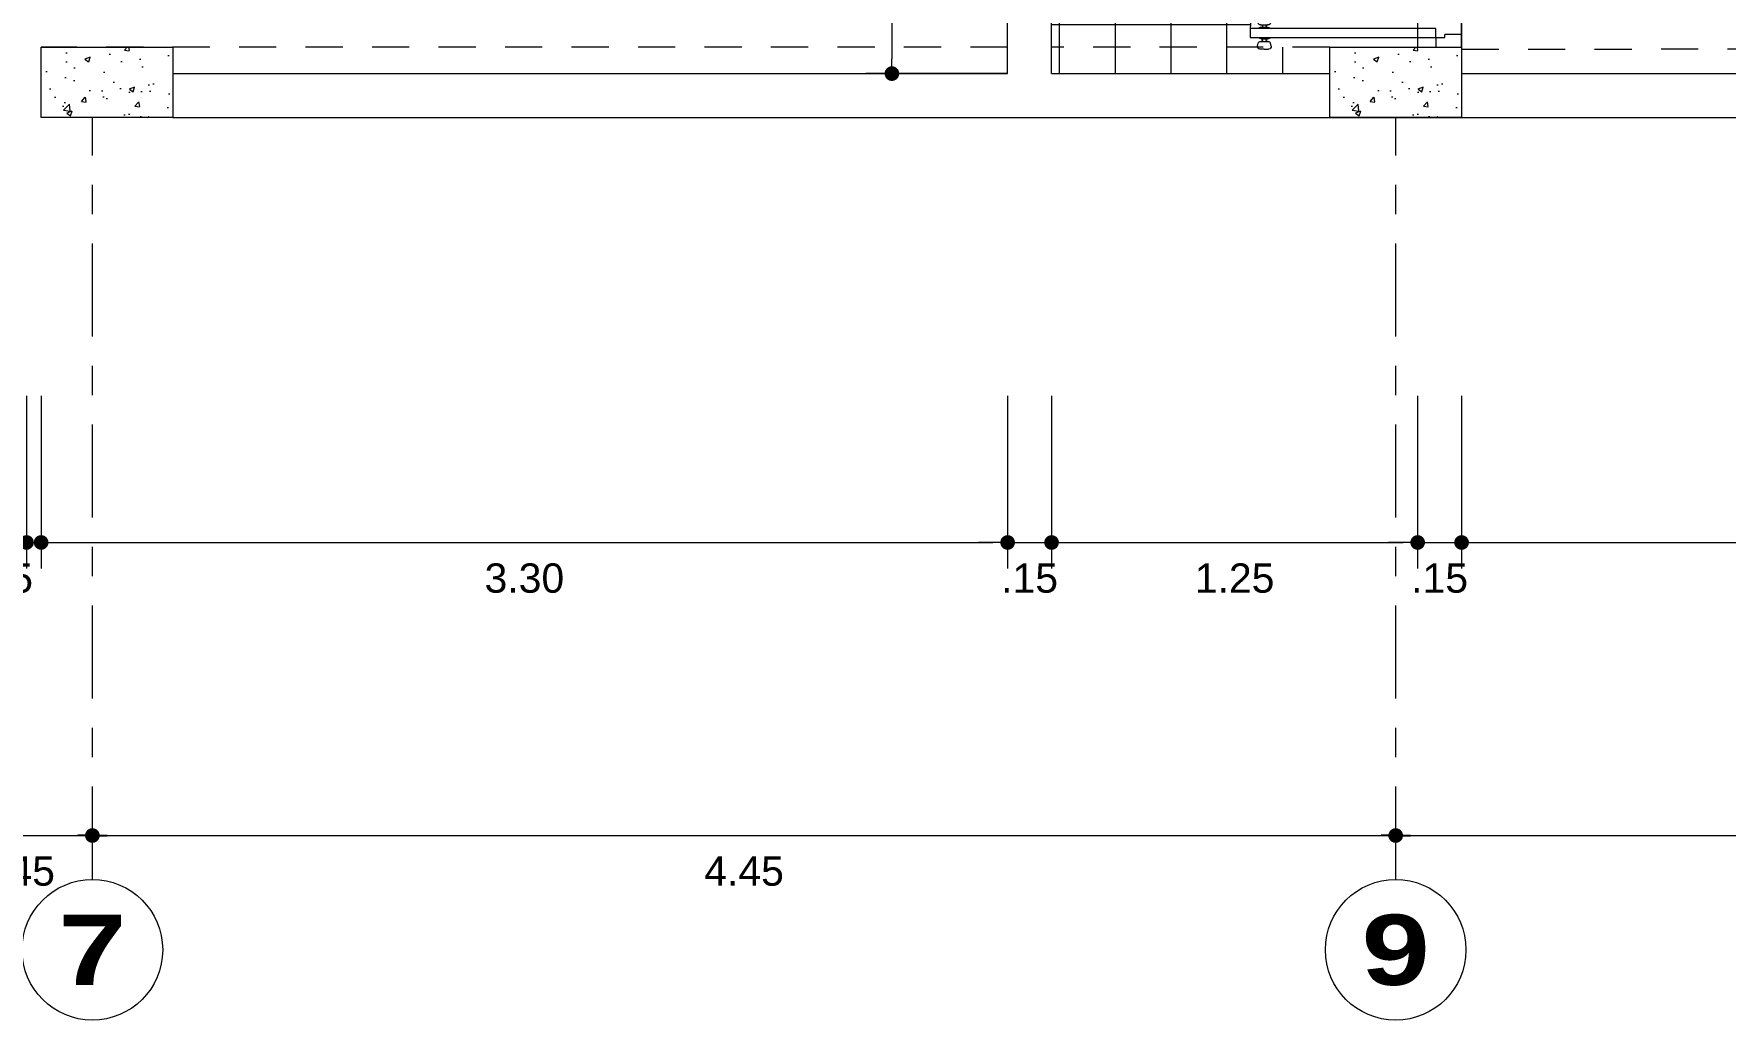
# Model space of a CAD drawing. Header units: millimetres. Extents: x 2178 to 2304, y 1220 to 1359.
# Drawn here: x 2196.1 to 2201.88, y 1229.31 to 1232.67 of the extents above; entities that cross this region are included whole.
import ezdxf
from ezdxf.enums import TextEntityAlignment as Align

# ---------------------------------------------------------------- set-up
doc = ezdxf.new("R2010")
doc.units = ezdxf.units.MM
doc.linetypes.add('CENTER', pattern=[50.8, 31.75, -6.35, 6.35, -6.35])
doc.linetypes.add('HIDDEN', pattern=[9.525, 6.35, -3.175])
doc.layers.get('0').update_dxf_attribs({"lineweight": 0})
for name, color, linetype, lineweight in [('carpinteria', 12, 'Continuous', 5), ('COTAS', 40, 'Continuous', 20), ('Ejes22', 50, 'CENTER', 9), ('muros bajos', 2, 'Continuous', 25), ('PLUMA 7', 10, 'Continuous', 0), ('PROY', 13, 'HIDDEN', 13)]:
    doc.layers.add(name, color=color, linetype=linetype, lineweight=lineweight)
doc.layers.add('pisos....', color=7, linetype='Continuous', lineweight=5, true_color=0x7c7f7e)
doc.styles.add('ARIAL', font='arial.ttf')
doc.styles.add('ARIALCH', font='arialbd.ttf', dxfattribs={"width": 1.25})
doc.dimstyles.new('RPM 50', dxfattribs={"dimtxt": 0.1, "dimasz": 0.05, "dimexe": 0.0885, "dimexo": 0.1535, "dimgap": 0.071, "dimtad": 2, "dimtih": 1, "dimtoh": 1, "dimzin": 4, "dimdsep": 46, "dimtxsty": 'ARIAL', "dimblk": 'DOT', "dimcen": 0.4, "dimdle": 0.25, "dimclrd": 8, "dimclre": 8, "dimclrt": 9, "dimadec": 0, "dimazin": 0, "dimtfac": 1, "dimtix": 1, "dimtmove": 0, "dimatfit": 3, "dimldrblk": 'DOT', "dimfxl": 0.5, "dimfxlon": 1, "dimlwd": 0, "dimlwe": 0, "dimarcsym": 0})

# ---------------------------------------------------------------- blocks, each defined once
blk = doc.blocks.new('puerta de 0.80')
for p, q in [((0, 0.7579), (0, 0.8079)), ((0, 0.0579), (0, 0.8079)), ((0.1, 0.7704), (0.1, 0.8079)), ((0, 0.7579), (0.065, 0.7579)), ((0.065, 0.7579), (0.065, 0.7704)), ((0.065, 0.7704), (0.1, 0.7704)), ((0.1, 0.0804), (0.825, 0.0804)), ((0.1, 0.0454), (0.1, 0.0804)), ((0.7434, 0.1132), (0.7462, 0.1025)), ((0.77, 0.1257), (0.753, 0.1257)), ((0.7821, 0.0951), (0.7559, 0.0951)), ((0.7559, 0.0951), (0.7579, 0.0951)), ((0.7821, 0.0855), (0.7559, 0.0855)), ((0.7629, 0.0901), (0.7629, 0.0855)), ((0.77, 0.1257), (0.787, 0.1257)), ((0.7771, 0.0901), (0.7771, 0.0855)), ((0.7841, 0.0951), (0.7821, 0.0951)), ((0.7966, 0.1132), (0.7938, 0.1025)), ((0.825, 0.0804), (0.825, 0.0454)), ((0, 0.0079), (0, 0.0579)), ((0, 0.0579), (0.065, 0.0579)), ((0.065, 0.0454), (0.065, 0.0579)), ((0.1, 0.0454), (0.065, 0.0454)), ((0.825, 0.0454), (0.1, 0.0454)), ((0.1, 0.0454), (0.1, 0.0079)), ((0.7434, 0.0126), (0.7462, 0.0232)), ((0.77, 0), (0.753, 0)), ((0.7821, 0.0403), (0.7559, 0.0403)), ((0.7821, 0.0306), (0.7559, 0.0306)), ((0.7559, 0.0306), (0.7579, 0.0306)), ((0.7629, 0.0356), (0.7629, 0.0403)), ((0.77, 0), (0.787, 0)), ((0.825, 0.0454), (0.772, 0.0454)), ((0.7771, 0.0356), (0.7771, 0.0403)), ((0.7841, 0.0306), (0.7821, 0.0306)), ((0.7966, 0.0126), (0.7938, 0.0232))]:
    blk.add_line(p, q)
at = {"linetype": 'Continuous', "lineweight": 0}
for p, q in [((0.7559, 0.0855), (0.7419, 0.0804)), ((0.7821, 0.0855), (0.796, 0.0804)), ((0.7559, 0.0403), (0.7419, 0.0454)), ((0.7821, 0.0403), (0.796, 0.0454))]:
    blk.add_line(p, q, dxfattribs=at)
for centre, radius, start, end in [((0.1, 0.0454), 0.725, 2.76708, 90), ((0.753, 0.1157), 0.01, 90, 195), ((0.7559, 0.1051), 0.01, 195, 270), ((0.7579, 0.0901), 0.005, 0, 90), ((0.7821, 0.0901), 0.005, 90, 180), ((0.7841, 0.1051), 0.01, 270, 345), ((0.787, 0.1157), 0.01, 345, 90), ((0.753, 0.01), 0.01, 165, 270), ((0.7559, 0.0206), 0.01, 90, 165), ((0.7579, 0.0356), 0.005, 270, 0), ((0.7821, 0.0356), 0.005, 180, 270), ((0.7841, 0.0206), 0.01, 15, 90), ((0.787, 0.01), 0.01, 270, 15)]:
    blk.add_arc(centre, radius, start, end)
blk = doc.blocks.new('_DOT')
at = {"color": 0, "linetype": 'ByBlock'}
blk.add_line((-0.5, 0), (-1, 0), dxfattribs=at)
at = {"color": 0, "linetype": 'ByBlock', "const_width": 0.5}
blk.add_lwpolyline([(-0.25, 0, 1), (0.25, 0, 1)], format="xyb", close=True, dxfattribs=at)
blk = doc.blocks.new('*D1445')
at = {"layer": 'Defpoints', "color": 0, "transparency": 16777216}
for p in [(2195.853, 1229.9387), (2196.303, 1229.9387), (2196.303, 1229.9387)]:
    blk.add_point(p, dxfattribs=at)
at = {"layer": 'muros bajos', "color": 8, "lineweight": 0, "transparency": 16777216}
for p, q in [((2195.853, 1229.9387), (2195.853, 1230.0272)), ((2196.303, 1229.9387), (2196.303, 1230.0272)), ((2195.903, 1229.9387), (2196.253, 1229.9387))]:
    blk.add_line(p, q, dxfattribs=at)
at = {"layer": 'muros bajos', "color": 8, "lineweight": 0, "transparency": 16777216, "xscale": 0.05, "yscale": 0.05, "zscale": 0.05, "rotation": 180}
blk.add_blockref('_DOT', (2195.853, 1229.9387), dxfattribs=at)
at = {"layer": 'muros bajos', "color": 8, "lineweight": 0, "transparency": 16777216, "xscale": 0.05, "yscale": 0.05, "zscale": 0.05}
blk.add_blockref('_DOT', (2196.303, 1229.9387), dxfattribs=at)
at = {"layer": 'muros bajos', "color": 9, "transparency": 16777216, "insert": (2196.078, 1229.8168), "char_height": 0.1, "attachment_point": 5, "style": 'ARIAL'}
blk.add_mtext('.45', dxfattribs=at)
blk = doc.blocks.new('*D1446')
at = {"layer": 'Defpoints', "color": 0, "transparency": 16777216}
for p in [(2196.303, 1229.9387), (2200.753, 1229.9387), (2200.753, 1229.9387)]:
    blk.add_point(p, dxfattribs=at)
at = {"layer": 'muros bajos', "color": 8, "lineweight": 0, "transparency": 16777216}
for p, q in [((2196.303, 1229.9387), (2196.303, 1230.0272)), ((2200.753, 1229.9387), (2200.753, 1230.0272)), ((2196.353, 1229.9387), (2200.703, 1229.9387))]:
    blk.add_line(p, q, dxfattribs=at)
at = {"layer": 'muros bajos', "color": 8, "lineweight": 0, "transparency": 16777216, "xscale": 0.05, "yscale": 0.05, "zscale": 0.05, "rotation": 180}
blk.add_blockref('_DOT', (2196.303, 1229.9387), dxfattribs=at)
at = {"layer": 'muros bajos', "color": 8, "lineweight": 0, "transparency": 16777216, "xscale": 0.05, "yscale": 0.05, "zscale": 0.05}
blk.add_blockref('_DOT', (2200.753, 1229.9387), dxfattribs=at)
at = {"layer": 'muros bajos', "color": 9, "transparency": 16777216, "insert": (2198.528, 1229.8168), "char_height": 0.1, "attachment_point": 5, "style": 'ARIAL'}
blk.add_mtext('4.45', dxfattribs=at)
blk = doc.blocks.new('*D1447')
at = {"layer": 'Defpoints', "color": 0, "transparency": 16777216}
for p in [(2200.753, 1229.9387), (2206.103, 1229.9387), (2206.103, 1229.9387)]:
    blk.add_point(p, dxfattribs=at)
at = {"layer": 'muros bajos', "color": 8, "lineweight": 0, "transparency": 16777216}
for p, q in [((2200.753, 1229.9387), (2200.753, 1230.0272)), ((2206.103, 1229.9387), (2206.103, 1230.0272)), ((2200.803, 1229.9387), (2206.053, 1229.9387))]:
    blk.add_line(p, q, dxfattribs=at)
at = {"layer": 'muros bajos', "color": 8, "lineweight": 0, "transparency": 16777216, "xscale": 0.05, "yscale": 0.05, "zscale": 0.05, "rotation": 180}
blk.add_blockref('_DOT', (2200.753, 1229.9387), dxfattribs=at)
at = {"layer": 'muros bajos', "color": 8, "lineweight": 0, "transparency": 16777216, "xscale": 0.05, "yscale": 0.05, "zscale": 0.05}
blk.add_blockref('_DOT', (2206.103, 1229.9387), dxfattribs=at)
at = {"layer": 'muros bajos', "color": 9, "transparency": 16777216, "insert": (2203.428, 1229.8166), "char_height": 0.1, "attachment_point": 5, "style": 'ARIAL'}
blk.add_mtext('5.35', dxfattribs=at)
blk = doc.blocks.new('*D1410')
at = {"color": 8, "lineweight": 0, "transparency": 16777216}
for p, q in [((2195.928, 1231.4387), (2195.928, 1230.8502)), ((2196.078, 1231.4387), (2196.078, 1230.8502)), ((2195.878, 1230.9387), (2195.828, 1230.9387)), ((2195.928, 1230.9387), (2196.078, 1230.9387)), ((2196.128, 1230.9387), (2196.178, 1230.9387))]:
    blk.add_line(p, q, dxfattribs=at)
at = {"layer": 'Defpoints', "color": 0, "transparency": 16777216}
for p in [(2195.928, 1232.6287), (2196.078, 1232.6287), (2196.078, 1230.9387)]:
    blk.add_point(p, dxfattribs=at)
at = {"color": 8, "lineweight": 0, "transparency": 16777216, "xscale": 0.05, "yscale": 0.05, "zscale": 0.05}
blk.add_blockref('_DOT', (2195.928, 1230.9387), dxfattribs=at)
at = {"color": 8, "lineweight": 0, "transparency": 16777216, "xscale": 0.05, "yscale": 0.05, "zscale": 0.05, "rotation": 180}
blk.add_blockref('_DOT', (2196.078, 1230.9387), dxfattribs=at)
at = {"color": 9, "transparency": 16777216, "insert": (2196.003, 1230.8166), "char_height": 0.1, "attachment_point": 5, "style": 'ARIAL'}
blk.add_mtext('.15', dxfattribs=at)
blk = doc.blocks.new('*D1411')
at = {"color": 8, "lineweight": 0, "transparency": 16777216}
for p, q in [((2196.128, 1231.4387), (2196.128, 1230.8502)), ((2199.428, 1231.4387), (2199.428, 1230.8502)), ((2196.178, 1230.9387), (2199.378, 1230.9387))]:
    blk.add_line(p, q, dxfattribs=at)
at = {"layer": 'Defpoints', "color": 0, "transparency": 16777216}
for p in [(2199.428, 1232.5387), (2196.128, 1232.3887), (2199.428, 1230.9387)]:
    blk.add_point(p, dxfattribs=at)
at = {"color": 8, "lineweight": 0, "transparency": 16777216, "xscale": 0.05, "yscale": 0.05, "zscale": 0.05, "rotation": 180}
blk.add_blockref('_DOT', (2196.128, 1230.9387), dxfattribs=at)
at = {"color": 8, "lineweight": 0, "transparency": 16777216, "xscale": 0.05, "yscale": 0.05, "zscale": 0.05}
blk.add_blockref('_DOT', (2199.428, 1230.9387), dxfattribs=at)
at = {"color": 9, "transparency": 16777216, "insert": (2197.778, 1230.8166), "char_height": 0.1, "attachment_point": 5, "style": 'ARIAL'}
blk.add_mtext('3.30', dxfattribs=at)
blk = doc.blocks.new('*D1412')
at = {"color": 8, "lineweight": 0, "transparency": 16777216}
for p, q in [((2199.428, 1231.4387), (2199.428, 1230.8502)), ((2199.578, 1231.4387), (2199.578, 1230.8502)), ((2199.378, 1230.9387), (2199.328, 1230.9387)), ((2199.428, 1230.9387), (2199.578, 1230.9387)), ((2199.628, 1230.9387), (2199.678, 1230.9387))]:
    blk.add_line(p, q, dxfattribs=at)
at = {"layer": 'Defpoints', "color": 0, "transparency": 16777216}
for p in [(2199.428, 1232.5387), (2199.578, 1232.5387), (2199.578, 1230.9387)]:
    blk.add_point(p, dxfattribs=at)
at = {"color": 8, "lineweight": 0, "transparency": 16777216, "xscale": 0.05, "yscale": 0.05, "zscale": 0.05}
blk.add_blockref('_DOT', (2199.428, 1230.9387), dxfattribs=at)
at = {"color": 8, "lineweight": 0, "transparency": 16777216, "xscale": 0.05, "yscale": 0.05, "zscale": 0.05, "rotation": 180}
blk.add_blockref('_DOT', (2199.578, 1230.9387), dxfattribs=at)
at = {"color": 9, "transparency": 16777216, "insert": (2199.503, 1230.8166), "char_height": 0.1, "attachment_point": 5, "style": 'ARIAL'}
blk.add_mtext('.15', dxfattribs=at)
blk = doc.blocks.new('*D1413')
at = {"color": 8, "lineweight": 0, "transparency": 16777216}
for p, q in [((2199.578, 1231.4387), (2199.578, 1230.8502)), ((2200.828, 1231.4387), (2200.828, 1230.8502)), ((2199.628, 1230.9387), (2200.778, 1230.9387))]:
    blk.add_line(p, q, dxfattribs=at)
at = {"layer": 'Defpoints', "color": 0, "transparency": 16777216}
for p in [(2200.828, 1232.6287), (2199.578, 1232.5387), (2200.828, 1230.9387)]:
    blk.add_point(p, dxfattribs=at)
at = {"color": 8, "lineweight": 0, "transparency": 16777216, "xscale": 0.05, "yscale": 0.05, "zscale": 0.05, "rotation": 180}
blk.add_blockref('_DOT', (2199.578, 1230.9387), dxfattribs=at)
at = {"color": 8, "lineweight": 0, "transparency": 16777216, "xscale": 0.05, "yscale": 0.05, "zscale": 0.05}
blk.add_blockref('_DOT', (2200.828, 1230.9387), dxfattribs=at)
at = {"color": 9, "transparency": 16777216, "insert": (2200.203, 1230.8166), "char_height": 0.1, "attachment_point": 5, "style": 'ARIAL'}
blk.add_mtext('1.25', dxfattribs=at)
blk = doc.blocks.new('*D1414')
at = {"color": 8, "lineweight": 0, "transparency": 16777216}
for p, q in [((2200.828, 1231.4387), (2200.828, 1230.8502)), ((2200.978, 1231.4387), (2200.978, 1230.8502)), ((2200.778, 1230.9387), (2200.728, 1230.9387)), ((2200.828, 1230.9387), (2200.978, 1230.9387)), ((2201.028, 1230.9387), (2201.078, 1230.9387))]:
    blk.add_line(p, q, dxfattribs=at)
at = {"layer": 'Defpoints', "color": 0, "transparency": 16777216}
for p in [(2200.828, 1232.6287), (2200.978, 1232.6287), (2200.978, 1230.9387)]:
    blk.add_point(p, dxfattribs=at)
at = {"color": 8, "lineweight": 0, "transparency": 16777216, "xscale": 0.05, "yscale": 0.05, "zscale": 0.05}
blk.add_blockref('_DOT', (2200.828, 1230.9387), dxfattribs=at)
at = {"color": 8, "lineweight": 0, "transparency": 16777216, "xscale": 0.05, "yscale": 0.05, "zscale": 0.05, "rotation": 180}
blk.add_blockref('_DOT', (2200.978, 1230.9387), dxfattribs=at)
at = {"color": 9, "transparency": 16777216, "insert": (2200.903, 1230.8166), "char_height": 0.1, "attachment_point": 5, "style": 'ARIAL'}
blk.add_mtext('.15', dxfattribs=at)
blk = doc.blocks.new('*D1415')
at = {"color": 8, "lineweight": 0, "transparency": 16777216}
for p, q in [((2200.978, 1231.4387), (2200.978, 1230.8502)), ((2206.028, 1231.4387), (2206.028, 1230.8502)), ((2201.028, 1230.9387), (2205.978, 1230.9387))]:
    blk.add_line(p, q, dxfattribs=at)
at = {"layer": 'Defpoints', "color": 0, "transparency": 16777216}
for p in [(2200.978, 1232.6287), (2206.028, 1232.6287), (2206.028, 1230.9387)]:
    blk.add_point(p, dxfattribs=at)
at = {"color": 8, "lineweight": 0, "transparency": 16777216, "xscale": 0.05, "yscale": 0.05, "zscale": 0.05, "rotation": 180}
blk.add_blockref('_DOT', (2200.978, 1230.9387), dxfattribs=at)
at = {"color": 8, "lineweight": 0, "transparency": 16777216, "xscale": 0.05, "yscale": 0.05, "zscale": 0.05}
blk.add_blockref('_DOT', (2206.028, 1230.9387), dxfattribs=at)
at = {"color": 9, "transparency": 16777216, "insert": (2203.503, 1230.8166), "char_height": 0.1, "attachment_point": 5, "style": 'ARIAL'}
blk.add_mtext('5.05', dxfattribs=at)
blk = doc.blocks.new('*D1477')
at = {"color": 8, "lineweight": 0, "transparency": 16777216}
for p, q in [((2199.4245, 1233.9187), (2198.9444, 1233.9187)), ((2199.0329, 1233.8687), (2199.0329, 1232.5887)), ((2199.4245, 1232.5387), (2198.9444, 1232.5387))]:
    blk.add_line(p, q, dxfattribs=at)
at = {"layer": 'Defpoints', "color": 0, "transparency": 16777216}
for p in [(2199.578, 1233.9187), (2199.0329, 1232.5387), (2199.578, 1232.5387)]:
    blk.add_point(p, dxfattribs=at)
at = {"color": 8, "lineweight": 0, "transparency": 16777216, "xscale": 0.05, "yscale": 0.05, "zscale": 0.05}
for p, rotation in [((2199.0329, 1233.9187), 90), ((2199.0329, 1232.5387), 270)]:
    blk.add_blockref('_DOT', p, dxfattribs=dict(at, rotation=rotation))
at = {"color": 9, "transparency": 16777216, "insert": (2198.8366, 1233.2287), "char_height": 0.1, "attachment_point": 5, "style": 'ARIAL'}
blk.add_mtext('1.38', dxfattribs=at)

msp = doc.modelspace()

# ---------------------------------------------------------------- hatches: boundary and pattern name
h = msp.add_hatch()
h.set_pattern_fill('AR-CONC', color=256, scale=0.001)
h.set_pattern_definition([(50, (1020.21978, -525.22751), (0.182184669, -0.015939086), [0.01905, -0.20955]), (355, (1020.21978, -525.22751), (-0.035243421, 0.191056845), [0.01524, -0.167640584]), (100.451445, (1020.23496, -525.22884), (0.146941247, 0.175117752), [0.016190009, -0.178090245]), (46.1842, (1020.21978, -525.1767), (0.27107904, -0.042042328), [0.028575, -0.314325]), (96.635558, (1020.24237, -525.18021), (0.237404134, 0.247426125), [0.024285023, -0.267135608]), (351.184151, (1020.21978, -525.1767), (0.237404134, 0.247426125), [0.022859967, -0.251459732]), (21, (1020.24518, -525.18941), (0.151614391, -0.102265198), [0.01905, -0.20955]), (326, (1020.24518, -525.18941), (0.061802028, 0.184187966), [0.01524, -0.16764]), (71.451445, (1020.25782, -525.19793), (0.21341642, 0.081922769), [0.016190009, -0.178089938]), (37.5, (1020.21978, -525.22751), (0.0030886033, 0.0845550389), [0, -0.165608, 0, -0.17018, 0, -0.168275]), (7.5, (1020.21978, -525.22751), (0.0668196625, 0.100180575), [0, -0.097028, 0, -0.161798, 0, -0.064135]), (327.5, (1020.16314, -525.22751), (0.1355905952, -0.005728744), [0, -0.0635, 0, -0.19812, 0, -0.26289]), (317.5, (1020.13774, -525.22751), (0.1481291814, 0.025426491), [0, -0.08255, 0, -0.131572, 0, -0.18669])])
h.paths.add_polyline_path([(2196.128, 1232.6287), (2196.128, 1232.3887), (2196.578, 1232.3887), (2196.578, 1232.6287)])
h = msp.add_hatch()
h.set_pattern_fill('AR-CONC', color=256, scale=0.001)
h.set_pattern_definition([(50, (1024.61978, -525.22751), (0.182184669, -0.015939086), [0.01905, -0.20955]), (355, (1024.61978, -525.22751), (-0.035243421, 0.191056845), [0.01524, -0.167640584]), (100.451445, (1024.63496, -525.22884), (0.146941247, 0.175117752), [0.016190009, -0.178090245]), (46.1842, (1024.61978, -525.1767), (0.27107904, -0.042042328), [0.028575, -0.314325]), (96.635558, (1024.64237, -525.18021), (0.237404134, 0.247426125), [0.024285023, -0.267135608]), (351.184151, (1024.61978, -525.1767), (0.237404134, 0.247426125), [0.022859967, -0.251459732]), (21, (1024.64518, -525.18941), (0.151614391, -0.102265198), [0.01905, -0.20955]), (326, (1024.64518, -525.18941), (0.061802028, 0.184187966), [0.01524, -0.16764]), (71.451445, (1024.65782, -525.19793), (0.21341642, 0.081922769), [0.016190009, -0.178089938]), (37.5, (1024.61978, -525.22751), (0.0030886033, 0.0845550389), [0, -0.165608, 0, -0.17018, 0, -0.168275]), (7.5, (1024.61978, -525.22751), (0.0668196625, 0.100180575), [0, -0.097028, 0, -0.161798, 0, -0.064135]), (327.5, (1024.56314, -525.22751), (0.1355905952, -0.005728744), [0, -0.0635, 0, -0.19812, 0, -0.26289]), (317.5, (1024.53774, -525.22751), (0.1481291814, 0.025426491), [0, -0.08255, 0, -0.131572, 0, -0.18669])])
h.paths.add_polyline_path([(2200.528, 1232.6287), (2200.528, 1232.3887), (2200.978, 1232.3887), (2200.978, 1232.6287)])
at = {"layer": 'pisos....'}
h = msp.add_hatch(dxfattribs=at)
h.set_pattern_fill('NET', color=256, scale=0.06)
h.set_pattern_definition([(0, (1020.21978, -525.22751), (0, 0.1905), []), (90, (1020.21978, -525.22751), (-0.1905, 1e-17), [])])
edge = h.paths.add_edge_path()
edge.add_line((2200.828, 1233.9187), (2200.528, 1233.9187))
edge.add_line((2200.528, 1233.9187), (2199.878, 1233.9187))
edge.add_line((2199.878, 1233.9187), (2199.578, 1233.9187))
edge.add_line((2199.578, 1233.9187), (2199.578, 1233.8131))
edge.add_arc((2199.6035, 1233.8131), 0.0255, 84.80557, 180, ccw=False)
edge.add_line((2199.6058, 1233.8385), (2199.7266, 1233.8276))
edge.add_arc((2199.7242, 1233.8022), 0.0255, 4.45298, 84.80557, ccw=False)
edge.add_line((2199.7497, 1233.8041), (2199.7501, 1233.7986))
edge.add_line((2199.7501, 1233.7986), (2199.9711, 1233.7731))
edge.add_arc((2199.9711, 1233.4813), 0.2918, 72.68808, 90, ccw=False)
edge.add_arc((2199.9904, 1233.5432), 0.227, 53.03874, 72.68808, ccw=False)
edge.add_arc((2200.0199, 1233.5824), 0.1779, 28.83075, 53.03874, ccw=False)
edge.add_arc((2200.0652, 1233.6073), 0.1262, 0, 28.83075, ccw=False)
edge.add_arc((2200.0652, 1233.6073), 0.1262, 331.16925, 360, ccw=False)
edge.add_arc((2200.0199, 1233.6322), 0.1779, 306.96126, 331.16925, ccw=False)
edge.add_arc((2199.9904, 1233.6715), 0.227, 287.31192, 306.96126, ccw=False)
edge.add_arc((2199.9711, 1233.7333), 0.2918, 270, 287.31192, ccw=False)
edge.add_line((2199.9711, 1233.4416), (2199.7501, 1233.4161))
edge.add_line((2199.7501, 1233.4161), (2199.7497, 1233.4105))
edge.add_arc((2199.7242, 1233.4125), 0.0255, 275.19443, 355.54702, ccw=False)
edge.add_line((2199.7266, 1233.3871), (2199.6058, 1233.3761))
edge.add_arc((2199.6035, 1233.4015), 0.0255, 180, 275.19443, ccw=False)
edge.add_line((2199.578, 1233.4015), (2199.578, 1233.26))
edge.add_line((2199.578, 1233.26), (2199.7843, 1233.26))
edge.add_ellipse((2199.7842, 1233.097), major_axis=(0.1704, 0), ratio=0.956522, start_angle=388.47456, end_angle=450, ccw=False)
edge.add_ellipse((2199.578, 1232.99), major_axis=(0.405, 0), ratio=0.956522, start_angle=331.52544, end_angle=388.47456, ccw=False)
edge.add_ellipse((2199.7842, 1232.8831), major_axis=(-0.1704, 0), ratio=0.956522, start_angle=90, end_angle=151.52544, ccw=False)
edge.add_line((2199.7843, 1232.7201), (2199.578, 1232.7201))
edge.add_line((2199.578, 1232.7201), (2199.578, 1232.6287))
edge.add_line((2199.578, 1232.6287), (2200.2809, 1232.6287))
edge.add_arc((2200.2894, 1232.6305), 0.00875, 165, 192.28298, ccw=False)
edge.add_line((2200.281, 1232.6328), (2200.2834, 1232.6421))
edge.add_arc((2200.2919, 1232.6398), 0.00875, 90, 165, ccw=False)
edge.add_line((2200.2919, 1232.6486), (2200.2937, 1232.6486))
edge.add_arc((2200.2937, 1232.653), 0.00437, 270, 360)
edge.add_line((2200.2981, 1232.653), (2200.2981, 1232.657))
edge.add_line((2200.2981, 1232.657), (2200.2937, 1232.657))
edge.add_line((2200.2937, 1232.657), (2200.2815, 1232.6615))
edge.add_line((2200.2815, 1232.6615), (2200.2561, 1232.6615))
edge.add_line((2200.2561, 1232.6615), (2200.2561, 1232.6921))
edge.add_line((2200.2561, 1232.6921), (2200.2569, 1232.6921))
edge.add_arc((2200.8905, 1232.6615), 0.6344, 95.65408, 177.23292, ccw=False)
edge.add_line((2200.828, 1233.2928), (2200.828, 1233.3287))
edge.add_line((2200.828, 1233.3287), (2200.828, 1233.9187))
h.paths.add_polyline_path([(2200.528, 1232.6287), (2200.3276, 1232.6287, -0.35273), (2200.3191, 1232.6218), (2200.3042, 1232.6218), (2200.2894, 1232.6218, -0.35273), (2200.2809, 1232.6287), (2199.578, 1232.6287), (2199.578, 1232.5387), (2200.528, 1232.5387)])

# ---------------------------------------------------------------- linework, layer by layer
for points in [[(2200.828, 1233.3287), (2200.828, 1232.6287)], [(2200.978, 1233.3287), (2200.978, 1232.6287)], [(2199.578, 1232.5387), (2200.528, 1232.5387)]]:
    msp.add_lwpolyline(points)
at = {"layer": 'COTAS'}
for centre in [(2196.303, 1229.5487), (2200.753, 1229.5487)]:
    msp.add_circle(centre, 0.24, dxfattribs=at)
at = {"layer": 'Ejes22', "linetype": 'CENTER', "lineweight": 9, "ltscale": 0.01}
for points in [[(2196.303, 1229.7887), (2196.303, 1232.3887)], [(2200.753, 1229.7887), (2200.753, 1232.3887)]]:
    msp.add_lwpolyline(points, dxfattribs=at)
at = {"layer": 'PLUMA 7'}
for points in [[(2199.428, 1232.5387), (2199.428, 1235.0987)], [(2199.578, 1232.5387), (2199.578, 1235.0987)], [(2196.578, 1232.5387), (2199.428, 1232.5387)], [(2199.578, 1232.5387), (2200.528, 1232.5387)], [(2200.978, 1232.5387), (2205.878, 1232.5387)], [(2196.578, 1232.3887), (2209.578, 1232.3887)]]:
    msp.add_lwpolyline(points, dxfattribs=at)
for points in [[(2196.128, 1232.3887), (2196.128, 1232.6287), (2196.578, 1232.6287), (2196.578, 1232.3887)], [(2200.528, 1232.3887), (2200.528, 1232.6287), (2200.978, 1232.6287), (2200.978, 1232.3887)]]:
    msp.add_lwpolyline(points, close=True, dxfattribs=at)
at = {"layer": 'PROY', "ltscale": 0.02, "flags": 128}
for points in [[(2199.428, 1232.6287), (2196.128, 1232.6287)], [(2200.528, 1232.6287), (2199.578, 1232.6287)], [(2200.978, 1232.6218), (2205.878, 1232.6287)]]:
    msp.add_lwpolyline(points, dxfattribs=at)

# ---------------------------------------------------------------- block references
at = {"layer": 'carpinteria', "xscale": -0.875, "yscale": 0.875, "zscale": 0.875}
msp.add_blockref('puerta de 0.80', (2200.978, 1232.6218), dxfattribs=at)

# ---------------------------------------------------------------- texts
at = {"layer": 'COTAS', "style": 'ARIALCH', "width": 1.25}
for tag, p in [('9', (2200.753, 1229.5487)), ('7', (2196.303, 1229.5487))]:
    msp.add_attdef(tag, text='LETRAONUMERO', height=0.24, dxfattribs=at).set_placement(p, align=Align.MIDDLE_CENTER)

# ---------------------------------------------------------------- dimensions: what is measured, and where the dimension line sits
dim = msp.add_linear_dim(base=(2199.0329, 1232.5387), p1=(2199.578, 1233.9187), p2=(2199.578, 1232.5387), angle=90, dimstyle='RPM 50', override={"dimtmove": 1})
dim.commit()
dim.dimension.update_dxf_attribs({"geometry": '*D1477', "text_midpoint": (2198.8366, 1233.2287)})
for base, p1, p2, picture, middle in [((2196.078, 1230.9387), (2195.928, 1232.6287), (2196.078, 1232.6287), '*D1410', (2196.003, 1230.8166)), ((2200.828, 1230.9387), (2199.578, 1232.5387), (2200.828, 1232.6287), '*D1413', (2200.203, 1230.8166)), ((2200.978, 1230.9387), (2200.828, 1232.6287), (2200.978, 1232.6287), '*D1414', (2200.903, 1230.8166)), ((2206.028, 1230.9387), (2200.978, 1232.6287), (2206.028, 1232.6287), '*D1415', (2203.503, 1230.8166)), ((2199.578, 1230.9387), (2199.428, 1232.5387), (2199.578, 1232.5387), '*D1412', (2199.503, 1230.8166))]:
    dim = msp.add_linear_dim(base=base, p1=p1, p2=p2, dimstyle='RPM 50', override={"dimtmove": 1})
    dim.commit()
    dim.dimension.update_dxf_attribs({"geometry": picture, "text_midpoint": middle})
dim = msp.add_linear_dim(base=(2199.428, 1230.9387), p1=(2196.128, 1232.3887), p2=(2199.428, 1232.5387), dimstyle='RPM 50')
dim.commit()
dim.dimension.update_dxf_attribs({"geometry": '*D1411', "text_midpoint": (2197.778, 1230.8166)})
at = {"layer": 'muros bajos'}
for base, p1, p2, picture, middle in [((2196.303, 1229.9387), (2195.853, 1229.9387), (2196.303, 1229.9387), '*D1445', (2196.078, 1229.8168)), ((2200.753, 1229.9387), (2196.303, 1229.9387), (2200.753, 1229.9387), '*D1446', (2198.528, 1229.8168)), ((2206.103, 1229.9387), (2200.753, 1229.9387), (2206.103, 1229.9387), '*D1447', (2203.428, 1229.8166))]:
    dim = msp.add_linear_dim(base=base, p1=p1, p2=p2, dimstyle='RPM 50', dxfattribs=at)
    dim.commit()
    dim.dimension.update_dxf_attribs({"geometry": picture, "text_midpoint": middle})

doc.saveas('drawing.dxf')
